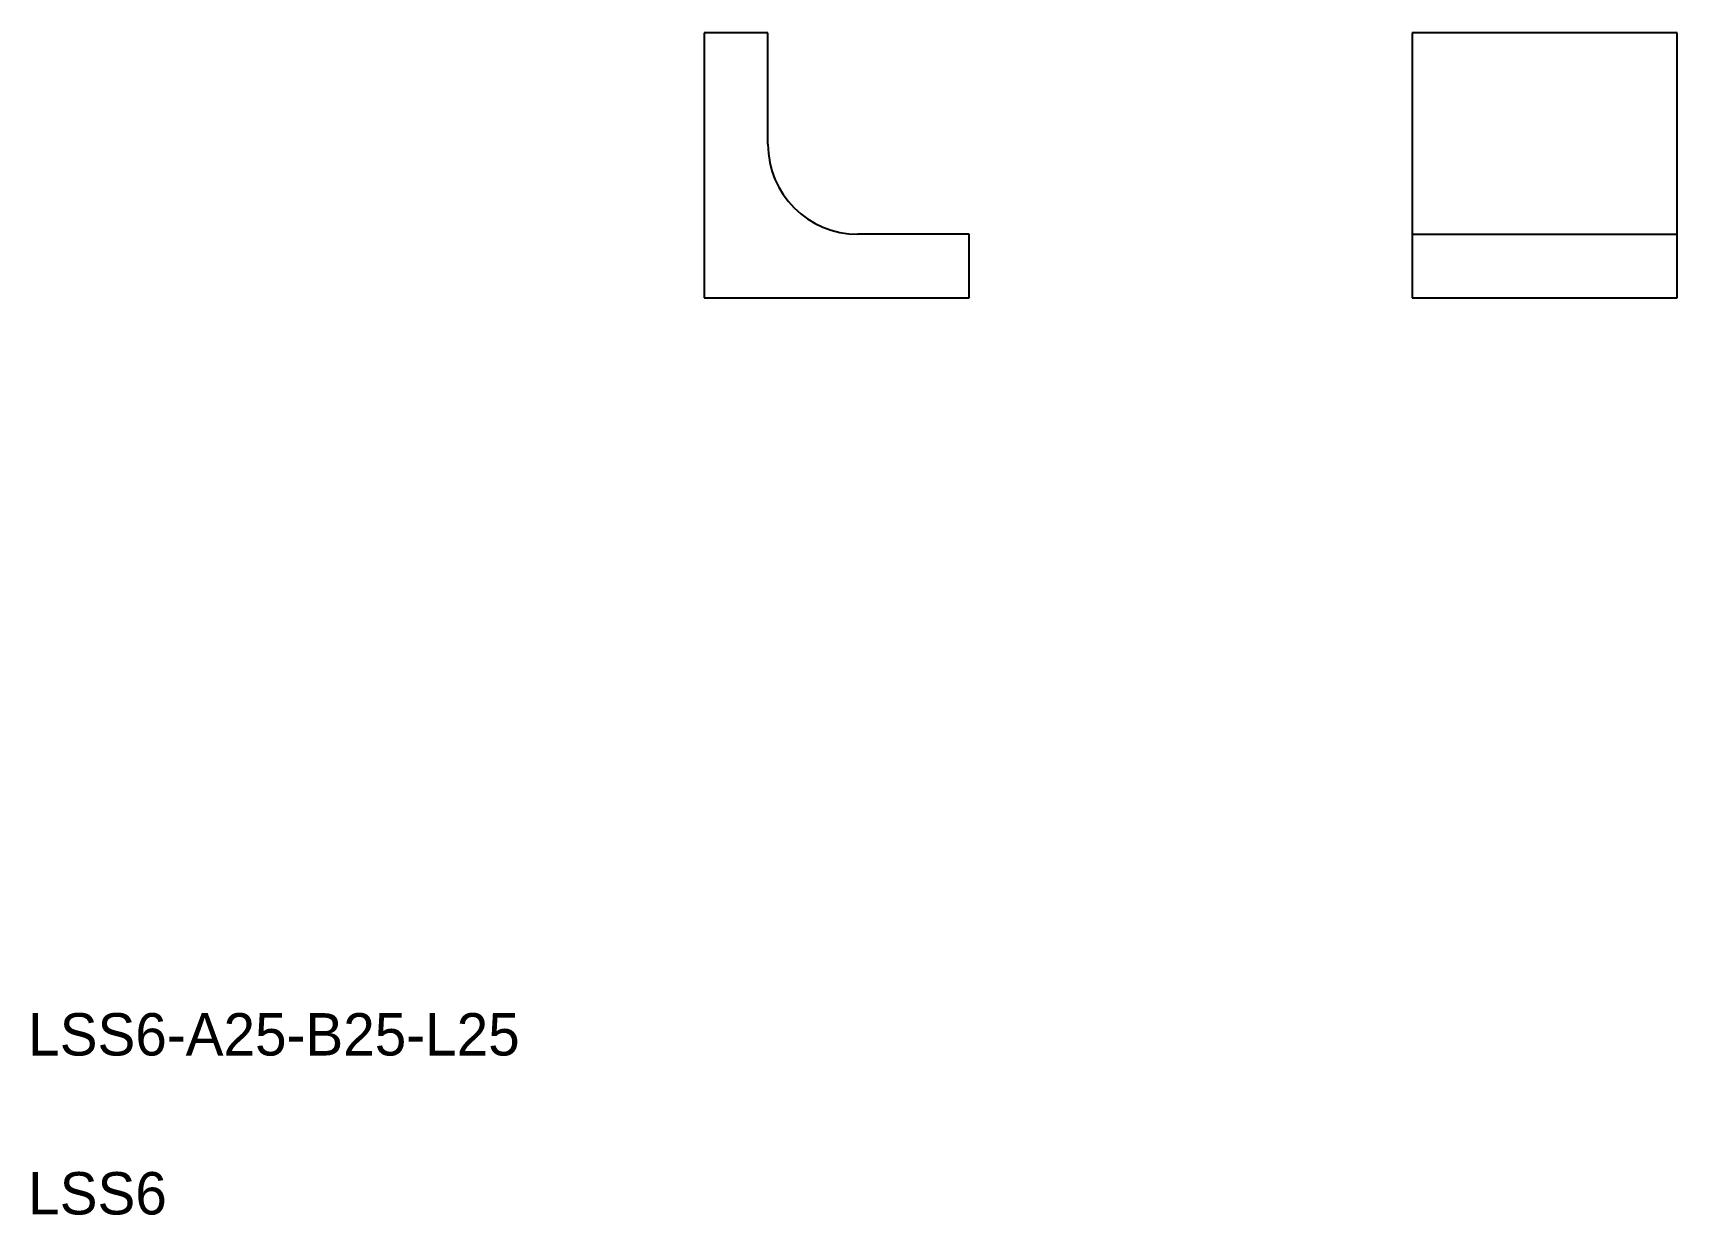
# Model space of a CAD drawing. Extents: x 442 to 597, y 424 to 536.
import ezdxf

# ---------------------------------------------------------------- set-up
doc = ezdxf.new("R2010")
doc.units = 0
doc.layers.get('0').update_dxf_attribs({"linetype": 'CONTINUOUS'})

msp = doc.modelspace()

# ---------------------------------------------------------------- linework, layer by layer
at = {"color": 7, "linetype": 'CONTINUOUS'}
for p, q in [((504.92, 535.54), (504.92, 510.54)), ((510.92, 535.54), (504.92, 535.54)), ((510.92, 525.04), (510.92, 535.54)), ((596.73, 535.54), (571.73, 535.54)), ((571.73, 535.54), (571.73, 510.54)), ((596.73, 510.54), (596.73, 535.54)), ((529.92, 516.54), (519.42, 516.54)), ((529.92, 510.54), (529.92, 516.54)), ((571.73, 516.54), (596.73, 516.54)), ((504.92, 510.54), (529.92, 510.54)), ((571.73, 510.54), (596.73, 510.54))]:
    msp.add_line(p, q, dxfattribs=at)
msp.add_arc((519.42, 525.04), 8.5, 180, 270, dxfattribs=at)

# ---------------------------------------------------------------- texts
for s, p in [('LSS6-A25-B25-L25', (441.11, 439.04)), ('LSS6', (441.11, 424.04))]:
    msp.add_text(s, height=4, dxfattribs=at).set_placement(p)

doc.saveas('drawing.dxf')
